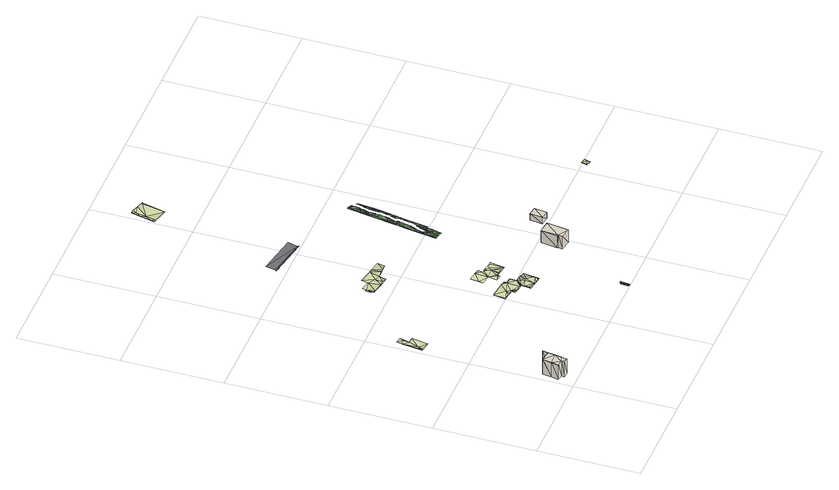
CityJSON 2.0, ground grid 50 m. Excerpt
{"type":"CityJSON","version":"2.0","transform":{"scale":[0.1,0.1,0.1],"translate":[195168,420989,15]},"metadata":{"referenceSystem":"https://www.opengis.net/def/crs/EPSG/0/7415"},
"CityObjects":{
"building1":{"type":"Building","attributes":{"3df_class":"Building","baseheight":16.66,"roofheight":8.4,"aanduidingrecordinactief":"0","pandstatus":"Pand in gebruik","aanduidingrecordcorrectie":"0","bouwjaar":"1982","begindatumtijdvakgeldigheid":"20101116","einddatumtijdvakgeldigheid":"21991231","shape_length":"36.54414394598945","shape_area":"50.98885901044233"},"geometry":[{"type":"Solid","lod":"1","boundaries":[[[[0,1,2]],[[0,3,1]],[[2,4,0]],[[5,6,0]],[[7,4,2]],[[0,4,5]],[[5,4,8]],[[8,4,9]],[[9,10,11]],[[9,4,10]],[[12,2,13]],[[12,7,2]],[[13,1,14]],[[13,2,1]],[[14,3,15]],[[14,1,3]],[[15,0,16]],[[15,3,0]],[[16,17,18]],[[16,6,17]],[[16,0,6]],[[18,19,20]],[[18,17,19]],[[17,5,19]],[[17,6,5]],[[20,21,22]],[[20,8,21]],[[20,19,8]],[[19,5,8]],[[22,9,23]],[[22,21,9]],[[21,8,9]],[[23,11,24]],[[23,9,11]],[[24,10,25]],[[24,11,10]],[[25,4,26]],[[25,10,4]],[[26,7,12]],[[26,4,7]],[[14,16,13]],[[15,16,14]],[[26,13,16]],[[18,20,16]],[[26,12,13]],[[26,16,20]],[[26,20,22]],[[26,22,23]],[[25,23,24]],[[26,23,25]]]]}]},
"building2":{"type":"Building","attributes":{"3df_class":"Building","baseheight":15.98,"roofheight":7.11,"aanduidingrecordinactief":"0","pandstatus":"Pand in gebruik","aanduidingrecordcorrectie":"0","bouwjaar":"1952","begindatumtijdvakgeldigheid":"19711231","einddatumtijdvakgeldigheid":"21991231","shape_length":"33.995802778761046","shape_area":"65.15161899835331"},"geometry":[{"type":"Solid","lod":"1","boundaries":[[[[27,28,29]],[[28,30,29]],[[27,31,28]],[[31,32,28]],[[33,29,34]],[[33,35,29]],[[35,27,29]],[[34,30,36]],[[34,29,30]],[[36,28,37]],[[36,30,28]],[[37,32,38]],[[37,28,32]],[[38,39,40]],[[38,31,39]],[[38,32,31]],[[40,35,33]],[[40,39,35]],[[39,27,35]],[[39,31,27]],[[37,33,34]],[[36,37,34]],[[40,33,37]],[[38,40,37]]]]}]},
"building3":{"type":"Building","attributes":{"3df_class":"Building","baseheight":15.59,"roofheight":3.7,"aanduidingrecordinactief":"0","pandstatus":"Pand in gebruik","aanduidingrecordcorrectie":"0","bouwjaar":"1982","begindatumtijdvakgeldigheid":"20151105","einddatumtijdvakgeldigheid":"21991231","shape_length":"21.257600337558614","shape_area":"27.232243502059816"},"geometry":[{"type":"Solid","lod":"1","boundaries":[[[[41,42,43]],[[44,42,41]],[[45,43,46]],[[45,41,43]],[[46,42,47]],[[46,43,42]],[[47,44,48]],[[47,42,44]],[[48,41,45]],[[48,44,41]],[[47,45,46]],[[47,48,45]]]]}]},
"landuse1":{"type":"LandUse","attributes":{"3df_class":"Terrain","bgt_status":"bestaand","identificatiebagpnd":"0241100000011949","numaanduidingreeks_1posit1":"8.6","nummeraanduidingreeks_1tekst":"33a","nummeraanduidingreeks_1ident":"0241010000001952","relatievehoogteligging":"0"},"geometry":[{"type":"MultiSurface","lod":"1","boundaries":[[[49,50,51]],[[49,52,53]],[[54,55,52]],[[56,57,49]],[[49,57,50]],[[57,58,59]],[[56,60,61]],[[62,63,64]],[[61,62,65]],[[66,63,58]],[[60,62,61]],[[61,64,66]],[[56,61,66]],[[65,62,64]],[[61,65,64]],[[66,64,63]],[[56,66,57]],[[49,54,52]],[[56,49,53]],[[57,66,58]],[[50,57,59]],[[51,50,54]],[[49,51,54]]]}]},
"landuse2":{"type":"LandUse","attributes":{"3df_class":"Terrain","bgt_status":"bestaand","identificatiebagpnd":"0241100000000338","numaanduidingreeks_1posit1":"8.4","nummeraanduidingreeks_1tekst":"23","nummeraanduidingreeks_1ident":"0241010000004167","relatievehoogteligging":"0"},"geometry":[{"type":"MultiSurface","lod":"1","boundaries":[[[67,68,69]],[[70,71,72]],[[73,74,75]],[[76,77,78]],[[79,80,81]],[[82,83,84]],[[85,81,86]],[[87,79,88]],[[89,75,90]],[[91,92,93]],[[73,94,74]],[[95,96,97]],[[98,95,97]],[[71,67,99]],[[74,94,100]],[[85,74,100]],[[85,88,101]],[[79,101,102]],[[75,74,85]],[[72,75,85]],[[100,94,87]],[[85,100,87]],[[81,80,86]],[[79,81,101]],[[97,103,73]],[[98,97,73]],[[85,101,81]],[[104,105,78]],[[106,107,68]],[[108,103,93]],[[89,98,73]],[[75,89,73]],[[85,87,88]],[[71,99,90]],[[109,83,104]],[[82,84,110]],[[107,106,111]],[[112,91,113]],[[67,71,111]],[[106,67,111]],[[102,101,88]],[[79,102,88]],[[72,85,104]],[[70,72,77]],[[84,83,109]],[[86,84,109]],[[114,76,115]],[[76,114,83]],[[105,83,114]],[[72,104,78]],[[99,69,116]],[[90,99,89]],[[78,77,72]],[[114,78,105]],[[72,71,90]],[[75,72,90]],[[68,93,95]],[[113,68,112]],[[95,98,116]],[[106,68,67]],[[104,83,105]],[[86,104,85]],[[68,113,93]],[[69,68,95]],[[91,108,92]],[[107,111,112]],[[93,103,96]],[[108,93,92]],[[96,103,97]],[[93,96,95]],[[86,80,110]],[[104,86,109]],[[115,76,78]],[[114,115,78]],[[116,98,89]],[[99,116,89]],[[69,95,116]],[[67,69,99]],[[113,91,93]],[[107,112,68]],[[110,84,86]],[[82,110,80]],[[112,111,108]],[[91,112,108]]]}]},
"landuse3":{"type":"LandUse","attributes":{"3df_class":"Terrain","bgt_status":"bestaand","identificatiebagpnd":"0241100000021598","numaanduidingreeks_1posit1":"10.4","nummeraanduidingreeks_1tekst":"7","nummeraanduidingreeks_1ident":"0241010000028116","relatievehoogteligging":"0"},"geometry":[{"type":"MultiSurface","lod":"1","boundaries":[[[117,118,119]],[[120,118,121]],[[122,123,117]],[[124,125,118]],[[126,127,121]],[[124,128,126]],[[122,129,123]],[[130,124,131]],[[122,132,133]],[[134,135,136]],[[133,135,134]],[[137,129,138]],[[138,133,134]],[[118,117,123]],[[125,126,121]],[[118,125,121]],[[138,122,133]],[[130,129,137]],[[126,128,127]],[[124,126,125]],[[138,129,122]],[[137,138,134]],[[131,139,130]],[[118,123,124]],[[139,124,123]],[[129,130,139]],[[139,131,124]],[[129,139,123]]]}]},
"landuse4":{"type":"LandUse","attributes":{"3df_class":"Terrain","bgt_fysiekvoorkomen":"onverhard","bgt_status":"bestaand","identificatienamespace":"NL.IMGeo","onbegroeidterreindeeloptalud":"false","plus_fysiekvoorkomen":"zand","relatievehoogteligging":0,"aantal_punten":0},"geometry":[{"type":"MultiSurface","lod":"1","boundaries":[[[140,141,142]],[[141,143,142]],[[144,145,143]],[[144,146,145]],[[147,148,144]],[[141,149,150]],[[147,150,151]],[[152,141,150]],[[153,154,155]],[[144,148,146]],[[149,154,153]],[[141,144,143]],[[149,141,140]],[[152,150,147]],[[141,152,144]],[[147,151,148]],[[152,147,144]],[[150,149,153]],[[151,150,153]],[[156,151,153]],[[151,156,157]],[[153,155,157]],[[156,153,157]]]}]},
"landuse5":{"type":"LandUse","attributes":{"3df_class":"Terrain","bgt_status":"bestaand","identificatiebagpnd":"0241100000011957","numaanduidingreeks_1posit1":"8.5","nummeraanduidingreeks_1tekst":"25","nummeraanduidingreeks_1ident":"0241010000004168","relatievehoogteligging":"0"},"geometry":[{"type":"MultiSurface","lod":"1","boundaries":[[[158,159,160]],[[161,162,163]],[[164,165,166]],[[167,160,168]],[[163,164,161]],[[169,170,171]],[[172,161,169]],[[166,173,164]],[[164,173,174]],[[173,175,174]],[[176,173,177]],[[178,163,160]],[[179,166,165]],[[177,173,166]],[[176,177,166]],[[171,180,167]],[[169,171,172]],[[165,164,163]],[[179,165,181]],[[169,164,182]],[[180,171,170]],[[161,164,169]],[[162,161,167]],[[170,169,182]],[[180,170,182]],[[174,175,183]],[[164,174,183]],[[178,160,159]],[[167,168,162]],[[172,171,167]],[[161,172,167]],[[162,168,184]],[[168,163,184]],[[160,163,168]],[[179,181,159]],[[181,165,163]],[[159,181,178]],[[163,162,184]],[[181,163,178]]]}]},
"road1":{"type":"Road","attributes":{"3df_class":"Road","bgt_status":"bestaand","bgt_functie":"parkeervlak","relatievehoogteligging":0,"bgt_fysiekvoorkomen":"open verharding","identificatienamespace":"NL.IMGeo","wegdeeloptalud":"false","plus_fysiekvoorkomen":"betonstraatstenen","aantal_punten":0},"geometry":[{"type":"MultiSurface","lod":"1","boundaries":[[[185,186,187]],[[188,189,190]],[[186,191,192]],[[192,191,193]],[[193,194,195]],[[190,189,195]],[[190,195,194]],[[194,193,191]],[[191,186,196]],[[196,186,185]]]}]},
"plantcover1":{"type":"PlantCover","attributes":{"3df_class":"Forest","bgt_fysiekvoorkomen":"groenvoorziening","bgt_status":"bestaand","identificatienamespace":"NL.IMGeo","begroeidterreindeeloptalud":"false","relatievehoogteligging":0,"aantal_punten":0},"geometry":[{"type":"MultiSurface","lod":"1","boundaries":[[[197,198,199]],[[200,201,199]],[[197,202,203]],[[204,200,198]],[[205,206,207]],[[208,206,205]],[[209,210,211]],[[212,213,214]],[[210,215,216]],[[217,218,219]],[[220,221,222]],[[220,222,223]],[[224,225,226]],[[227,228,229]],[[230,231,228]],[[232,231,230]],[[233,234,235]],[[236,217,219]],[[237,235,234]],[[238,239,240]],[[241,238,242]],[[243,244,245]],[[239,245,246]],[[247,248,241]],[[249,247,250]],[[251,250,252]],[[252,250,253]],[[253,254,255]],[[256,254,257]],[[257,258,259]],[[257,254,258]],[[260,258,261]],[[261,258,262]],[[263,264,265]],[[260,259,258]],[[258,266,262]],[[267,268,269]],[[270,271,272]],[[273,274,275]],[[268,276,275]],[[276,273,275]],[[277,276,268]],[[267,277,268]],[[255,254,256]],[[254,267,278]],[[250,254,253]],[[249,250,251]],[[245,279,280]],[[250,247,241]],[[281,241,282]],[[283,234,284]],[[245,244,279]],[[285,286,244]],[[287,288,286]],[[234,233,289]],[[286,290,287]],[[291,284,289]],[[292,291,293]],[[294,292,293]],[[295,296,297]],[[298,299,300]],[[219,218,237]],[[301,208,205]],[[302,303,304]],[[305,306,304]],[[307,303,302]],[[308,307,302]],[[304,303,309]],[[310,305,311]],[[310,312,305]],[[313,314,315]],[[310,315,316]],[[316,314,312]],[[317,318,319]],[[318,320,321]],[[317,322,323]],[[324,325,326]],[[327,328,325]],[[202,327,203]],[[329,198,203]],[[207,199,330]],[[331,222,221]],[[208,332,206]],[[271,267,333]],[[334,266,258]],[[242,240,335]],[[285,239,238]],[[224,336,225]],[[232,226,225]],[[337,338,339]],[[340,341,342]],[[223,222,229]],[[236,225,343]],[[218,233,235]],[[237,218,235]],[[343,217,236]],[[344,210,331]],[[301,207,330]],[[345,332,346]],[[212,347,213]],[[229,348,349]],[[333,267,269]],[[270,272,350]],[[291,289,298]],[[231,351,228]],[[352,320,353]],[[354,355,356]],[[265,357,263]],[[358,357,265]],[[342,355,338]],[[354,338,355]],[[356,322,317]],[[356,355,359]],[[301,205,207]],[[211,210,216]],[[360,330,201]],[[346,332,208]],[[272,271,333]],[[350,272,333]],[[361,340,337]],[[310,316,312]],[[356,317,362]],[[354,356,363]],[[321,319,318]],[[356,362,363]],[[364,333,269]],[[270,350,364]],[[278,267,264]],[[358,365,357]],[[365,358,334]],[[357,365,258]],[[264,267,366]],[[270,265,271]],[[201,330,199]],[[318,353,320]],[[367,326,325]],[[327,325,329]],[[368,361,311]],[[322,356,359]],[[341,369,342]],[[321,325,324]],[[370,317,323]],[[233,218,217]],[[320,311,347]],[[212,360,371]],[[372,323,322]],[[373,374,372]],[[227,222,331]],[[233,217,375]],[[376,230,377]],[[224,230,336]],[[378,379,296]],[[284,234,289]],[[293,378,295]],[[287,290,292]],[[369,355,342]],[[373,372,380]],[[301,212,208]],[[201,371,360]],[[211,214,209]],[[201,200,204]],[[320,352,311]],[[212,329,347]],[[324,326,363]],[[362,319,363]],[[372,322,359]],[[352,370,381]],[[373,341,368]],[[374,373,352]],[[372,374,323]],[[341,373,380]],[[380,372,369]],[[341,380,369]],[[299,289,382]],[[379,299,382]],[[265,264,366]],[[278,383,357]],[[305,312,384]],[[306,305,384]],[[311,361,310]],[[341,340,368]],[[360,212,301]],[[330,360,301]],[[204,198,329]],[[201,204,371]],[[315,314,316]],[[385,315,310]],[[238,241,281]],[[250,242,335]],[[339,338,354]],[[340,342,337]],[[339,354,313]],[[342,338,337]],[[240,280,335]],[[240,246,280]],[[228,351,348]],[[386,228,227]],[[348,351,387]],[[349,348,387]],[[286,288,244]],[[283,284,388]],[[321,320,325]],[[363,319,324]],[[290,291,292]],[[285,283,388]],[[370,318,317]],[[381,370,323]],[[376,375,230]],[[228,377,230]],[[263,357,383]],[[358,265,270]],[[263,383,278]],[[264,263,278]],[[325,320,329]],[[367,325,328]],[[304,306,302]],[[311,305,304]],[[385,339,313]],[[361,385,310]],[[240,239,246]],[[238,240,242]],[[245,280,246]],[[285,244,243]],[[209,331,210]],[[216,345,211]],[[344,331,221]],[[215,210,344]],[[211,345,346]],[[208,214,346]],[[313,354,314]],[[385,313,315]],[[311,389,347]],[[373,368,352]],[[368,340,361]],[[352,368,311]],[[331,209,347]],[[227,331,386]],[[377,228,386]],[[233,375,382]],[[230,375,336]],[[382,376,377]],[[241,248,282]],[[250,241,242]],[[258,254,278]],[[357,258,278]],[[334,358,266]],[[365,334,258]],[[343,225,336]],[[217,343,336]],[[348,229,228]],[[223,349,387]],[[229,349,223]],[[227,229,222]],[[226,232,230]],[[224,226,230]],[[289,233,382]],[[379,300,299]],[[366,267,271]],[[265,366,271]],[[353,318,370]],[[352,353,370]],[[388,290,286]],[[285,388,286]],[[298,289,299]],[[293,298,378]],[[300,379,378]],[[298,300,378]],[[295,378,296]],[[294,295,297]],[[293,291,298]],[[294,293,295]],[[304,309,389]],[[311,304,389]],[[319,321,324]],[[317,319,362]],[[375,217,390]],[[382,375,376]],[[359,355,369]],[[372,359,369]],[[243,245,239]],[[285,243,239]],[[329,203,327]],[[347,329,320]],[[371,204,329]],[[212,371,329]],[[198,200,199]],[[203,198,197]],[[284,291,290]],[[388,284,290]],[[347,389,382]],[[331,347,386]],[[386,347,382]],[[377,386,382]],[[214,347,209]],[[208,212,214]],[[214,213,347]],[[346,214,211]],[[364,350,333]],[[270,364,269]],[[381,323,374]],[[352,381,374]],[[390,217,336]],[[375,390,336]],[[337,339,385]],[[361,337,385]],[[391,197,199]],[[392,234,393]],[[392,237,234]],[[393,283,394]],[[393,234,283]],[[394,285,395]],[[394,283,285]],[[395,238,396]],[[395,285,238]],[[397,257,398]],[[397,256,257]]]}]},
"landuse6":{"type":"LandUse","attributes":{"3df_class":"Terrain","bgt_status":"bestaand","identificatiebagpnd":"0241100000011933","relatievehoogteligging":"0"},"geometry":[{"type":"MultiSurface","lod":"1","boundaries":[[[399,400,401]],[[402,403,404]],[[405,406,407]],[[399,401,408]],[[409,405,407]],[[399,408,410]],[[404,403,411]],[[409,402,405]],[[401,400,403]],[[410,401,403]],[[411,400,412]],[[405,402,404]],[[403,400,411]],[[409,413,402]],[[413,403,402]],[[407,413,409]],[[413,407,414]],[[399,414,407]],[[410,408,401]],[[399,410,414]],[[414,410,403]],[[413,414,403]],[[412,400,406]],[[411,412,406]],[[404,411,406]],[[405,404,406]]]}]},
"landuse7":{"type":"LandUse","attributes":{"3df_class":"Terrain","bgt_status":"bestaand","identificatiebagpnd":"0241100000000143","numaanduidingreeks_1posit1":"16.3","nummeraanduidingreeks_1tekst":"26a","nummeraanduidingreeks_1ident":"0241010000028361","relatievehoogteligging":"0"},"geometry":[{"type":"MultiSurface","lod":"1","boundaries":[[[415,416,417]],[[416,418,419]],[[420,416,419]],[[415,420,421]],[[422,418,421]],[[420,422,421]],[[417,416,420]],[[415,417,420]],[[419,418,422]],[[420,419,422]]]}]}
},
"vertices":[
[37,70,101],[62,51,101],[66,80,101],[35,55,101],[72,110,101],[15,110,101],[10,74,101],[68,80,101],[21,156,101],[76,148,101],[81,175,101],[80,176,101],[68,80,17],[66,80,17],[62,51,17],[35,55,17],[37,70,17],[10,74,98],[10,74,17],[15,110,98],[15,110,17],[21,156,98],[21,156,17],[76,148,17],[80,176,17],[81,175,17],[72,110,17],
[998,475,81],[930,398,81],[981,367,81],[926,375,81],[938,484,81],[924,399,81],[998,475,10],[981,367,10],[998,475,80],[926,375,10],[930,398,10],[924,399,10],[938,484,80],[938,484,10],
[1074,524,43],[1126,580,43],[1084,587,43],[1117,518,43],[1074,524,6],[1084,587,6],[1126,580,6],[1117,518,6],
[48,833,14],[53,828,13],[53,828,14],[59,853,13],[30,857,13],[54,833,13],[56,832,13],[26,832,13],[43,803,14],[77,803,13],[50,807,13],[10,728,13],[13,733,15],[11,728,13],[64,720,13],[18,729,16],[13,729,16],[28,753,14],
[608,444,14],[643,414,13],[648,459,14],[573,467,11],[610,462,11],[598,464,13],[633,494,11],[633,524,16],[633,494,15],[554,471,11],[573,468,11],[573,469,13],[606,546,11],[503,560,11],[583,549,15],[492,498,11],[556,489,11],[523,494,13],[603,529,14],[548,514,13],[604,533,11],[603,534,15],[633,489,15],[608,464,13],[678,404,13],[683,404,14],[688,424,13],[638,528,11],[663,459,13],[678,469,13],[663,489,16],[653,489,16],[613,464,13],[628,529,15],[598,544,15],[603,544,15],[697,484,11],[558,494,13],[558,489,13],[608,424,15],[613,414,15],[685,402,12],[533,494,14],[498,499,12],[603,415,12],[643,409,13],[648,409,13],[558,484,13],[558,474,13],[643,479,15],
[402,1156,14],[474,1143,15],[402,1157,14],[475,1144,15],[487,1141,15],[396,1125,14],[428,1103,14],[453,1090,16],[488,1093,19],[508,1093,17],[544,1131,15],[537,1095,15],[403,1063,11],[447,1055,12],[448,1068,15],[348,1134,15],[344,1114,15],[338,1084,15],[336,1115,15],[331,1086,16],[337,1076,15],[353,1073,12],[428,1068,12],
[783,3,9],[782,6,12],[781,1,11],[776,0,10],[772,11,15],[772,0,10],[769,3,10],[772,21,12],[767,6,10],[790,50,9],[778,21,12],[772,41,10],[778,16,15],[778,41,11],[784,49,10],[780,48,10],[772,41,11],[775,45,10],
[723,652,10],[714,653,10],[712,580,10],[643,594,12],[658,589,13],[673,629,12],[618,623,13],[653,659,13],[645,664,12],[645,590,10],[688,584,12],[638,589,13],[638,579,13],[643,584,13],[643,589,13],[621,689,13],[573,654,12],[577,696,13],[648,685,10],[648,684,13],[683,644,11],[652,663,10],[642,576,10],[658,659,12],[612,581,12],[567,631,13],[663,589,13],
[356,1600,15],[543,1514,14],[553,1563,16],[341,1547,14],[546,1508,14],[343,1547,13],[346,1549,13],[543,1512,14],[544,1510,14],[345,1548,13],[545,1509,14],[347,1551,13],
[882,1195,9],[878,1188,7],[879,1175,3],[878,1178,3],[872,1173,6],[884,1206,9],[878,1198,9],[872,1183,8],[872,1158,5],[874,1151,8],[876,1161,3],[868,1148,9],[848,1133,12],[852,1118,9],[852,1133,10],[852,1158,10],[848,1153,12],[852,1148,10],[865,1111,9],[867,1121,9],[832,1013,7],[832,998,9],[840,1002,9],[858,1081,9],[860,1091,9],[852,1078,9],[856,1071,7],[842,1023,1],[845,1022,1],[842,1028,5],[832,1073,12],[842,1053,8],[848,1068,9],[838,1033,8],[849,1041,2],[847,1032,2],[828,993,10],[839,989,9],[832,993,9],[842,1012,5],[838,992,9],[877,1061,8],[862,1023,4],[872,1028,7],[888,1068,9],[882,1033,7],[852,998,9],[868,987,9],[862,1003,9],[868,1023,6],[885,1101,9],[883,1091,9],[887,1111,9],[898,1135,9],[889,1121,9],[891,1132,9],[892,1142,9],[902,1141,9],[894,1152,9],[896,1162,8],[901,1192,9],[918,1248,10],[903,1202,9],[904,1213,9],[906,1223,10],[908,1234,10],[918,1288,10],[922,1298,8],[918,1298,4],[909,1245,10],[932,1339,9],[924,1345,11],[923,1335,11],[922,1325,5],[922,1308,12],[922,1323,10],[929,1359,12],[926,1365,12],[925,1355,12],[931,1352,11],[932,1346,11],[922,1278,12],[870,997,8],[873,1006,8],[879,1071,9],[881,1081,9],[841,987,9],[842,968,9],[848,988,9],[858,978,7],[863,968,9],[866,978,9],[822,963,9],[852,973,9],[842,963,7],[861,959,9],[848,953,9],[858,950,9],[852,943,8],[856,933,9],[857,942,9],[832,953,9],[818,948,10],[832,943,10],[868,1163,9],[907,1375,13],[897,1390,14],[888,1388,15],[892,1353,13],[906,1366,13],[902,1387,13],[908,1384,13],[891,1391,14],[892,1343,11],[878,1343,14],[904,1348,12],[902,1333,8],[904,1339,10],[902,1338,8],[902,1343,9],[892,1273,10],[872,1273,13],[888,1263,10],[868,1258,13],[878,1263,10],[892,1298,7],[882,1293,11],[888,1258,10],[872,1253,10],[890,1248,10],[885,1216,9],[887,1227,9],[858,1188,12],[872,1168,6],[832,1088,12],[872,1141,9],[928,1333,11],[912,1253,10],[878,1004,8],[838,1018,4],[892,1328,10],[898,1323,11],[898,1328,10],[882,1323,11],[882,1313,9],[892,1323,9],[842,1013,3],[863,1101,9],[869,1131,9],[868,1138,9],[842,1153,12],[852,1058,3],[852,1063,5],[922,1328,10],[851,1051,3],[872,1288,11],[872,1278,11],[903,1330,5],[898,1313,9],[898,1298,3],[912,1263,9],[911,1255,5],[892,1303,8],[868,1168,9],[888,1338,12],[892,1263,8],[892,1258,5],[922,1333,11],[912,1258,10],[922,1303,11],[889,1237,10],[878,1328,12],[888,1308,11],[878,1283,10],[868,1178,9],[882,1303,10],[878,1308,12],[878,1298,13],[828,1023,10],[828,1033,11],[828,1053,10],[838,943,11],[831,938,9],[882,1308,12],[878,1293,10],[809,942,9],[918,1278,11],[905,1357,12],[892,1333,10],[828,1058,10],[854,1061,5],[852,978,7],[881,1393,14],[832,1018,8],[882,1195,3],[838,992,0],[839,989,0],[841,987,0],[848,988,0],[877,1061,0],[896,1162,3],[901,1192,3],
[493,2185,16],[579,2165,16],[508,2183,19],[528,2283,18],[518,2233,17],[568,2293,19],[533,2303,22],[609,2285,16],[523,2306,16],[498,2198,18],[523,2303,19],[498,2203,18],[603,2283,18],[608,2283,17],[513,2263,18],[508,2243,17],
[1588,501,1],[1564,508,1],[1587,499,3],[1555,479,1],[1557,484,3],[1582,484,3],[1580,471,1],[1557,479,3]
]}
